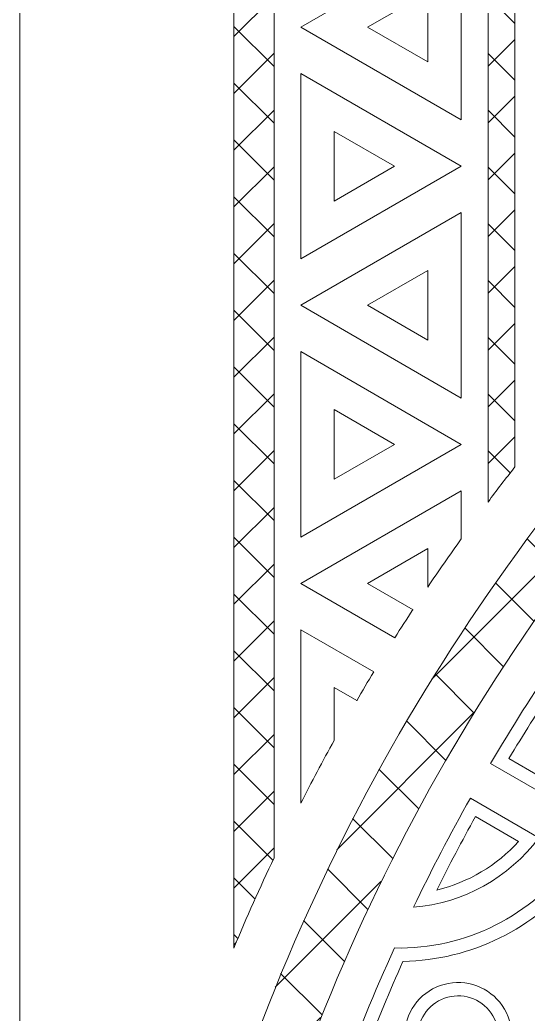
# Model space of a CAD drawing. Header units: inches. Extents: x -17 to 208, y -12 to 39.
# Drawn here: x 0 to 0.594, y 3.36 to 4.521 of the extents above; entities that cross this region are included whole.
import ezdxf

# ---------------------------------------------------------------- set-up
doc = ezdxf.new("R2010")
doc.units = ezdxf.units.IN
doc.header["$MEASUREMENT"] = 0
doc.layers.add('NOPLOT', color=46, linetype='Continuous', lineweight=5)

# ---------------------------------------------------------------- blocks, each defined once
blk = doc.blocks.new('Ring_Arc')
at = {"layer": 'NOPLOT'}
for p, q in [((-2.1884, 0.5864), (-2.0244, 0.3023)), ((-2.1829, 0.5455), (-2.0407, 0.2992)), ((-1.9831, 0.5071), (-2.1078, 0.5405)), ((-2.1078, 0.5405), (-2.0122, 0.375)), ((-2.002, 0.496), (-2.0754, 0.5157)), ((-2.0754, 0.5157), (-2.0195, 0.4188)), ((-2.2191, 0.4566), (-2.1391, 0.318)), ((-2.2026, 0.4592), (-2.1297, 0.3329)), ((-2.2325, 0.386), (-2.1797, 0.2946)), ((-2.2241, 0.3402), (-2.1974, 0.2939)), ((-2.2653, 0.0391), (-2.2655, 0.0391)), ((-2.1916, 0.0391), (-2.2497, 0.0391)), ((-2.0621, 0.0391), (-2.1123, 0.0391)), ((-2.1732, 0.0234), (-2.2655, 0.0234)), ((-2.0467, 0.0234), (-2.1261, 0.0234))]:
    blk.add_line(p, q, dxfattribs=at)
for centre, radius, start, end in [((0, 0), 2.375, 165, 180), ((0, 0), 2.3125, 165, 180), ((0, 0), 2.2656, 165, 168.3736), ((0, 0), 2.25, 165.9688, 168.2226), ((0, 0), 2, 165, 180), ((0, 0), 2.0469, 165.6561, 169.4443), ((0, 0), 1.9688, 165, 180), ((0, 0), 2.0625, 166.0852, 168.2832), ((0, 0), 2.2656, 170.1909, 174.4452), ((0, 0), 2.25, 171.3028, 174.1884), ((-2.1391, 0.2711), 0.0625, 158.6822, 81.3178), ((-2.1391, 0.2711), 0.0469, 150, 90), ((0, 0), 2.0469, 171.5062, 179.3439), ((0, 0), 2.0625, 171.658, 178.9148), ((-2.375, 0), 0.2656, 8.4565, 59.061), ((-2.375, 0), 0.25, 5.3794, 61.3108), ((0, 0), 2.2656, 175.7713, 179.4073), ((-2.375, 0), 0.2031, 6.6258, 55.3316), ((0, 0), 2.25, 176.5356, 179.0052), ((-2.375, 0), 0.1875, 12.0247, 46.4809)]:
    blk.add_arc(centre, radius, start, end, dxfattribs=at)
blk = doc.blocks.new('*U3')
at = {"layer": 'NOPLOT', "xscale": -1, "rotation": 149.9999999999999}
blk.add_blockref('Ring_Arc', (2.0109, -0.5938), dxfattribs=at)
at = {"layer": 'NOPLOT'}
blk.add_blockref('Ring_Arc', (2.0109, -0.5938), dxfattribs=at)
blk = doc.blocks.new('*U4')
at = {"layer": 'NOPLOT', "color": 0, "linetype": 'ByBlock', "lineweight": -2, "transparency": 16777216}
for p, rotation in [((11.6578, 6.9062), 180), ((11.0915, 5.9803), 149.9999999999999)]:
    blk.add_blockref('*U3', p, dxfattribs=dict(at, rotation=rotation))
blk = doc.blocks.new('*U36')
at = {"layer": 'NOPLOT'}
blk.add_arc((0, 0), 0.9844, 326.25, 303.75, dxfattribs=at)
blk = doc.blocks.new('*U37')
at = {"layer": 'NOPLOT', "color": 0, "linetype": 'ByBlock', "lineweight": -2, "transparency": 16777216}
for p, rotation in [((-8.5156, 19.5), 224.9999999999992), ((-8.524, 19.3715), 217.4999999999992), ((-8.5492, 19.2452), 209.9999999999992)]:
    blk.add_blockref('*U36', p, dxfattribs=dict(at, rotation=rotation))
blk = doc.blocks.new('Ring')
at = {"layer": 'NOPLOT'}
h = blk.add_hatch(dxfattribs=at)
h.set_pattern_fill('ANSI37', color=256, scale=0.5)
edge = h.paths.add_edge_path(flags=17)
edge.add_arc((0, 0), 2.3125, 0, 360)
edge = h.paths.add_edge_path()
edge.add_arc((0, 0), 2.375, 0, 360)
h = blk.add_hatch(dxfattribs=at)
h.set_pattern_fill('ANSI37', color=256, scale=0.5)
edge = h.paths.add_edge_path(flags=17)
edge.add_arc((0, 0), 1.9688, 0, 360)
edge = h.paths.add_edge_path()
edge.add_arc((0, 0), 2, 0, 360)
for name, p in [('*U4', (-9.6469, -7.5)), ('*U37', (9.5, -19.5))]:
    blk.add_blockref(name, p, dxfattribs=at)
blk = doc.blocks.new('TrimTriangle')
at = {"layer": 'NOPLOT'}
for points in [[(0, 0), (-0.1875, 0.1083), (-0.1875, -0.1083)], [(-0.0781, 0), (-0.1484, 0.0406), (-0.1484, -0.0406)]]:
    blk.add_lwpolyline(points, close=True, dxfattribs=at)
blk = doc.blocks.new('EdgeTrim')
at = {"layer": 'NOPLOT'}
h = blk.add_hatch(dxfattribs=at)
h.set_pattern_fill('ANSI37', color=256, scale=0.375)
h.set_pattern_definition([(45, (0.057143, 0), (-0.0331456, 0.0331456), []), (135, (0.057143, 0), (-0.0331456, -0.0331456), [])])
h.paths.add_polyline_path([(0.0469, 1.4571, -0.011833), (0, 1.5625), (0, 0), (0.0469, 0)])
h.paths.add_polyline_path([(0.3281, 1.0007, -0.005283), (0.2969, 1.0417), (0.2969, 0), (0.3281, 0)])
for p, q in [((0, 1.5625), (0, 0)), ((0.0469, 1.4571), (0.0469, 0)), ((0.2969, 1.0417), (0.2969, 0)), ((0.3281, 1.0007), (0.3281, 0))]:
    blk.add_line(p, q, dxfattribs=at)
for points in [[(0.0781, 1.3935), (0.0781, 1.1908), (0.1634, 1.24)], [(0.1172, 1.32), (0.1172, 1.2584), (0.1435, 1.2736)], [(0.188, 1.2001), (0.0781, 1.1367), (0.2656, 1.0284), (0.2656, 1.0845)], [(0.2095, 1.1674), (0.1562, 1.1367), (0.2266, 1.0961), (0.2266, 1.1409)]]:
    blk.add_lwpolyline(points, dxfattribs=at)
for start, end in [(202.6199, 205.3317), (206.9976, 208.955), (210.2072, 211.1254), (212.2278, 213.147), (213.8881, 215.5013), (216.7473, 217.958)]:
    blk.add_arc((2.25, 2.5), 2.4375, start, end, dxfattribs=at)
for p in [(0.2656, 0.9743), (0.2656, 0.6495)]:
    blk.add_blockref('TrimTriangle', p, dxfattribs=at)
at = {"layer": 'NOPLOT', "rotation": 180}
for p in [(0.0781, 0.8119), (0.0781, 0.4871)]:
    blk.add_blockref('TrimTriangle', p, dxfattribs=at)

msp = doc.modelspace()

# ---------------------------------------------------------------- linework, layer by layer
at = {"layer": 'NOPLOT'}
msp.add_lwpolyline([(4.75, 10), (0.25, 10, 0.414214), (0, 9.75), (0, 0.25, 0.414214), (0.25, 0), (4.75, 0, 0.414214), (5, 0.25), (5, 9.75, 0.414214)], format="xyb", close=True, dxfattribs=at)

# ---------------------------------------------------------------- block references
at = {"layer": 'NOPLOT', "rotation": 180}
msp.add_blockref('Ring', (2.5, 2.5), dxfattribs=at)
at = {"layer": 'NOPLOT', "xscale": -1, "rotation": 180}
msp.add_blockref('EdgeTrim', (0.25, 5), dxfattribs=at)

doc.saveas('drawing.dxf')
